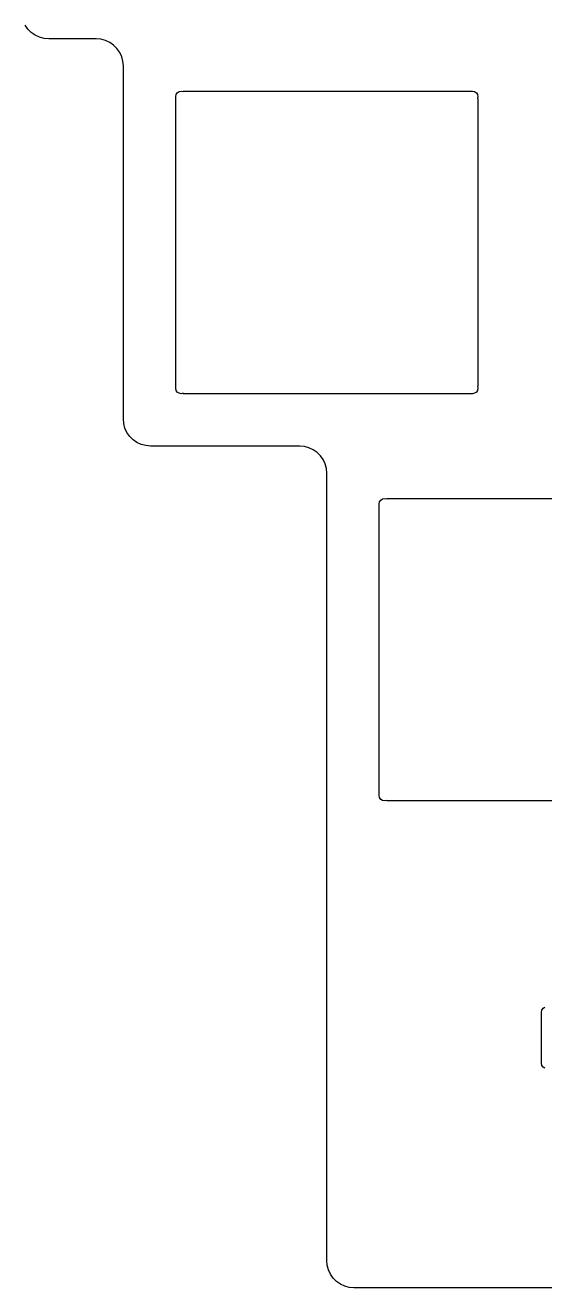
# Model space of a CAD drawing. Extents: x 229 to 416, y -167 to -34.
# Drawn here: x 228.8 to 253.1, y -161.6 to -102.6 of the extents above; entities that cross this region are included whole.
import ezdxf

# ---------------------------------------------------------------- set-up
doc = ezdxf.new("R2010")
doc.units = 0
doc.layers.add('Part__Feature1553', color=7, linetype='CONTINUOUS')

msp = doc.modelspace()

# ---------------------------------------------------------------- linework, layer by layer
at = {"layer": 'Part__Feature1553'}
for p, q in [((228.897, -102.734), (228.77, -102.553)), ((228.897, -102.734, 1.58), (228.77, -102.553, 1.58)), ((228.897, -102.734, 1.58), (228.77, -102.553, 1.58)), ((228.897, -102.734), (228.77, -102.553)), ((229.054, -102.89), (228.897, -102.734)), ((229.054, -102.89, 1.58), (228.897, -102.734, 1.58)), ((228.897, -102.734), (228.897, -102.734, 1.58)), ((229.054, -102.89, 1.58), (228.897, -102.734, 1.58)), ((228.897, -102.734), (228.897, -102.734, 1.58)), ((229.054, -102.89), (228.897, -102.734)), ((229.235, -103.017), (229.054, -102.89)), ((229.235, -103.017, 1.58), (229.054, -102.89, 1.58)), ((229.054, -102.89), (229.054, -102.89, 1.58)), ((229.235, -103.017, 1.58), (229.054, -102.89, 1.58)), ((229.054, -102.89), (229.054, -102.89, 1.58)), ((229.235, -103.017), (229.054, -102.89)), ((229.436, -103.111), (229.235, -103.017)), ((229.436, -103.111, 1.58), (229.235, -103.017, 1.58)), ((229.235, -103.017), (229.235, -103.017, 1.58)), ((229.436, -103.111, 1.58), (229.235, -103.017, 1.58)), ((229.235, -103.017), (229.235, -103.017, 1.58)), ((229.436, -103.111), (229.235, -103.017)), ((229.649, -103.168), (229.436, -103.111)), ((229.649, -103.168, 1.58), (229.436, -103.111, 1.58)), ((229.436, -103.111), (229.436, -103.111, 1.58)), ((229.649, -103.168, 1.58), (229.436, -103.111, 1.58)), ((229.436, -103.111), (229.436, -103.111, 1.58)), ((229.649, -103.168), (229.436, -103.111)), ((229.87, -103.188), (229.649, -103.168)), ((229.87, -103.188, 1.58), (229.649, -103.168, 1.58)), ((229.649, -103.168), (229.649, -103.168, 1.58)), ((229.87, -103.188, 1.58), (229.649, -103.168, 1.58)), ((229.649, -103.168), (229.649, -103.168, 1.58)), ((229.87, -103.188), (229.649, -103.168)), ((232.093, -103.188), (229.87, -103.188)), ((232.093, -103.188, 1.58), (229.87, -103.188, 1.58)), ((229.87, -103.188), (229.87, -103.188, 1.58)), ((232.093, -103.188, 1.58), (229.87, -103.188, 1.58)), ((229.87, -103.188), (229.87, -103.188, 1.58)), ((232.093, -103.188), (229.87, -103.188)), ((232.313, -103.207), (232.093, -103.188)), ((232.313, -103.207, 1.58), (232.093, -103.188, 1.58)), ((232.093, -103.188), (232.093, -103.188, 1.58)), ((232.313, -103.207, 1.58), (232.093, -103.188, 1.58)), ((232.093, -103.188), (232.093, -103.188, 1.58)), ((232.313, -103.207), (232.093, -103.188)), ((232.527, -103.264), (232.313, -103.207)), ((232.527, -103.264, 1.58), (232.313, -103.207, 1.58)), ((232.313, -103.207), (232.313, -103.207, 1.58)), ((232.527, -103.264, 1.58), (232.313, -103.207, 1.58)), ((232.313, -103.207), (232.313, -103.207, 1.58)), ((232.527, -103.264), (232.313, -103.207)), ((232.727, -103.358), (232.527, -103.264)), ((232.727, -103.358, 1.58), (232.527, -103.264, 1.58)), ((232.527, -103.264), (232.527, -103.264, 1.58)), ((232.727, -103.358, 1.58), (232.527, -103.264, 1.58)), ((232.527, -103.264), (232.527, -103.264, 1.58)), ((232.727, -103.358), (232.527, -103.264)), ((232.727, -103.358), (232.727, -103.358, 1.58)), ((232.727, -103.358), (232.727, -103.358, 1.58)), ((232.909, -103.485), (232.728, -103.358)), ((232.909, -103.485, 1.58), (232.728, -103.358, 1.58)), ((232.909, -103.485, 1.58), (232.728, -103.358, 1.58)), ((232.909, -103.485), (232.728, -103.358)), ((233.065, -103.641), (232.909, -103.485)), ((233.065, -103.641, 1.58), (232.909, -103.485, 1.58)), ((232.909, -103.485), (232.909, -103.485, 1.58)), ((233.065, -103.641, 1.58), (232.909, -103.485, 1.58)), ((232.909, -103.485), (232.909, -103.485, 1.58)), ((233.065, -103.641), (232.909, -103.485)), ((233.192, -103.823), (233.065, -103.641)), ((233.192, -103.823, 1.58), (233.065, -103.641, 1.58)), ((233.065, -103.641), (233.065, -103.641, 1.58)), ((233.192, -103.823, 1.58), (233.065, -103.641, 1.58)), ((233.065, -103.641), (233.065, -103.641, 1.58)), ((233.192, -103.823), (233.065, -103.641)), ((233.286, -104.023), (233.192, -103.822)), ((233.286, -104.023, 1.58), (233.192, -103.822, 1.58)), ((233.286, -104.023, 1.58), (233.192, -103.822, 1.58)), ((233.286, -104.023), (233.192, -103.822)), ((233.192, -103.823), (233.192, -103.823, 1.58)), ((233.192, -103.823), (233.192, -103.823, 1.58)), ((233.343, -104.237), (233.286, -104.023)), ((233.343, -104.237, 1.58), (233.286, -104.023, 1.58)), ((233.286, -104.023), (233.286, -104.023, 1.58)), ((233.343, -104.237, 1.58), (233.286, -104.023, 1.58)), ((233.286, -104.023), (233.286, -104.023, 1.58)), ((233.343, -104.237), (233.286, -104.023)), ((233.363, -104.457), (233.343, -104.237)), ((233.363, -104.457, 1.58), (233.343, -104.237, 1.58)), ((233.343, -104.237), (233.343, -104.237, 1.58)), ((233.363, -104.457, 1.58), (233.343, -104.237, 1.58)), ((233.343, -104.237), (233.343, -104.237, 1.58)), ((233.363, -104.457), (233.343, -104.237)), ((233.363, -120.968), (233.363, -104.457)), ((233.363, -120.968, 1.58), (233.363, -104.457, 1.58)), ((233.363, -104.457), (233.363, -104.457, 1.58)), ((233.363, -120.968, 1.58), (233.363, -104.457, 1.58)), ((233.363, -104.457), (233.363, -104.457, 1.58)), ((233.363, -120.968), (233.363, -104.457)), ((235.887, -105.712), (235.969, -105.657)), ((235.887, -105.712, 1.58), (235.969, -105.657, 1.58)), ((235.887, -105.712, 1.58), (235.969, -105.657, 1.58)), ((235.887, -105.712), (235.969, -105.657)), ((235.969, -105.657), (236.066, -105.637)), ((235.969, -105.657, 1.58), (236.066, -105.637, 1.58)), ((235.969, -105.657, 1.58), (236.066, -105.637, 1.58)), ((235.969, -105.657), (236.066, -105.637)), ((235.969, -105.657), (235.969, -105.657, 1.58)), ((235.969, -105.657), (235.969, -105.657, 1.58)), ((236.066, -105.638), (236.164, -105.657)), ((236.066, -105.638, 1.58), (236.164, -105.657, 1.58)), ((236.066, -105.638), (236.066, -105.638, 1.58)), ((236.066, -105.638), (236.066, -105.638, 1.58)), ((236.066, -105.638, 1.58), (236.164, -105.657, 1.58)), ((236.066, -105.638), (236.164, -105.657)), ((236.164, -105.638), (249.611, -105.638)), ((236.164, -105.638, 1.58), (249.611, -105.638, 1.58)), ((236.164, -105.638), (249.611, -105.638)), ((236.164, -105.638, 1.58), (249.611, -105.638, 1.58)), ((236.164, -105.657), (236.164, -105.657, 1.58)), ((236.164, -105.657), (236.164, -105.657, 1.58)), ((249.611, -105.638), (249.708, -105.638)), ((249.611, -105.638, 1.58), (249.708, -105.638, 1.58)), ((249.611, -105.638), (249.708, -105.638)), ((249.611, -105.638, 1.58), (249.708, -105.638, 1.58)), ((249.611, -105.657), (249.611, -105.657, 1.58)), ((249.611, -105.657), (249.611, -105.657, 1.58)), ((249.708, -105.638), (249.806, -105.657)), ((249.708, -105.638, 1.58), (249.806, -105.657, 1.58)), ((249.708, -105.638), (249.708, -105.638, 1.58)), ((249.708, -105.638), (249.708, -105.638, 1.58)), ((249.708, -105.638, 1.58), (249.806, -105.657, 1.58)), ((249.708, -105.638), (249.806, -105.657)), ((249.806, -105.657), (249.888, -105.712)), ((249.806, -105.657, 1.58), (249.888, -105.712, 1.58)), ((249.806, -105.657), (249.806, -105.657, 1.58)), ((249.806, -105.657), (249.806, -105.657, 1.58)), ((249.806, -105.657, 1.58), (249.888, -105.712, 1.58)), ((249.806, -105.657), (249.888, -105.712)), ((235.812, -105.891), (235.832, -105.794)), ((235.812, -105.891, 1.58), (235.832, -105.794, 1.58)), ((235.812, -105.891, 1.58), (235.832, -105.794, 1.58)), ((235.812, -105.891), (235.832, -105.794)), ((235.812, -105.989), (235.812, -105.891)), ((235.812, -105.989, 1.58), (235.812, -105.891, 1.58)), ((235.812, -105.989), (235.812, -105.891)), ((235.812, -105.989, 1.58), (235.812, -105.891, 1.58)), ((235.812, -105.891), (235.812, -105.891, 1.58)), ((235.812, -105.891), (235.812, -105.891, 1.58)), ((235.812, -119.436), (235.812, -105.989)), ((235.812, -119.436, 1.58), (235.812, -105.989, 1.58)), ((235.812, -119.436), (235.812, -105.989)), ((235.812, -119.436, 1.58), (235.812, -105.989, 1.58)), ((235.832, -105.794), (235.887, -105.712)), ((235.832, -105.794, 1.58), (235.887, -105.712, 1.58)), ((235.832, -105.794, 1.58), (235.887, -105.712, 1.58)), ((235.832, -105.794), (235.887, -105.712)), ((235.832, -105.794), (235.832, -105.794, 1.58)), ((235.832, -105.794), (235.832, -105.794, 1.58)), ((235.832, -105.989), (235.832, -105.989, 1.58)), ((235.832, -105.989), (235.832, -105.989, 1.58)), ((235.887, -105.712), (235.887, -105.712, 1.58)), ((235.887, -105.712), (235.887, -105.712, 1.58)), ((249.888, -105.712), (249.943, -105.794)), ((249.888, -105.712, 1.58), (249.943, -105.794, 1.58)), ((249.888, -105.712), (249.888, -105.712, 1.58)), ((249.888, -105.712), (249.888, -105.712, 1.58)), ((249.888, -105.712, 1.58), (249.943, -105.794, 1.58)), ((249.888, -105.712), (249.943, -105.794)), ((249.943, -105.794), (249.963, -105.891)), ((249.943, -105.794, 1.58), (249.963, -105.891, 1.58)), ((249.943, -105.794), (249.943, -105.794, 1.58)), ((249.943, -105.794), (249.943, -105.794, 1.58)), ((249.943, -105.794, 1.58), (249.963, -105.891, 1.58)), ((249.943, -105.794), (249.963, -105.891)), ((249.963, -105.891), (249.943, -105.989)), ((249.963, -105.891, 1.58), (249.943, -105.989, 1.58)), ((249.963, -105.891, 1.58), (249.943, -105.989, 1.58)), ((249.963, -105.891), (249.943, -105.989)), ((249.943, -105.989), (249.943, -105.989, 1.58)), ((249.943, -105.989), (249.943, -105.989, 1.58)), ((249.963, -105.891), (249.963, -105.891, 1.58)), ((249.963, -105.891), (249.963, -105.891, 1.58)), ((249.963, -105.989), (249.963, -119.436)), ((249.963, -105.989, 1.58), (249.963, -119.436, 1.58)), ((249.963, -105.989), (249.963, -119.436)), ((249.963, -105.989, 1.58), (249.963, -119.436, 1.58)), ((235.812, -119.534), (235.812, -119.436)), ((235.812, -119.534, 1.58), (235.812, -119.436, 1.58)), ((235.812, -119.534), (235.812, -119.436)), ((235.812, -119.534, 1.58), (235.812, -119.436, 1.58)), ((235.832, -119.631), (235.812, -119.534)), ((235.832, -119.631, 1.58), (235.812, -119.534, 1.58)), ((235.832, -119.631, 1.58), (235.812, -119.534, 1.58)), ((235.812, -119.534), (235.812, -119.534, 1.58)), ((235.832, -119.631), (235.812, -119.534)), ((235.812, -119.534), (235.812, -119.534, 1.58)), ((235.832, -119.436), (235.832, -119.436, 1.58)), ((235.832, -119.436), (235.832, -119.436, 1.58)), ((235.887, -119.713), (235.832, -119.631)), ((235.887, -119.713, 1.58), (235.832, -119.631, 1.58)), ((235.887, -119.713, 1.58), (235.832, -119.631, 1.58)), ((235.832, -119.631), (235.832, -119.631, 1.58)), ((235.887, -119.713), (235.832, -119.631)), ((235.832, -119.631), (235.832, -119.631, 1.58)), ((235.969, -119.768), (235.887, -119.713)), ((235.969, -119.768, 1.58), (235.887, -119.713, 1.58)), ((235.969, -119.768, 1.58), (235.887, -119.713, 1.58)), ((235.887, -119.713), (235.887, -119.713, 1.58)), ((235.969, -119.768), (235.887, -119.713)), ((235.887, -119.713), (235.887, -119.713, 1.58)), ((236.066, -119.787), (235.969, -119.768)), ((236.066, -119.787, 1.58), (235.969, -119.768, 1.58)), ((236.066, -119.787, 1.58), (235.969, -119.768, 1.58)), ((235.969, -119.768), (235.969, -119.768, 1.58)), ((236.066, -119.787), (235.969, -119.768)), ((235.969, -119.768), (235.969, -119.768, 1.58)), ((236.164, -119.768), (236.066, -119.788)), ((236.164, -119.768, 1.58), (236.066, -119.788, 1.58)), ((236.164, -119.768, 1.58), (236.066, -119.788, 1.58)), ((236.164, -119.768), (236.066, -119.788)), ((236.066, -119.787), (236.066, -119.787, 1.58)), ((236.066, -119.787), (236.066, -119.787, 1.58)), ((236.164, -119.768), (236.164, -119.768, 1.58)), ((236.164, -119.768), (236.164, -119.768, 1.58)), ((249.611, -119.787), (236.164, -119.787)), ((249.607, -119.787, 1.58), (236.164, -119.787, 1.58)), ((249.611, -119.787), (236.164, -119.787)), ((249.607, -119.787, 1.58), (236.164, -119.787, 1.58)), ((249.708, -119.787, 1.58), (249.607, -119.787, 1.58)), ((249.708, -119.787, 1.58), (249.607, -119.787, 1.58)), ((249.611, -119.768), (249.611, -119.768, 1.58)), ((249.611, -119.768), (249.611, -119.768, 1.58)), ((249.708, -119.787), (249.611, -119.787)), ((249.708, -119.787), (249.611, -119.787)), ((249.806, -119.768), (249.708, -119.788)), ((249.806, -119.768, 1.58), (249.708, -119.788, 1.58)), ((249.806, -119.768, 1.58), (249.708, -119.788, 1.58)), ((249.806, -119.768), (249.708, -119.788)), ((249.708, -119.787), (249.708, -119.787, 1.58)), ((249.708, -119.787), (249.708, -119.787, 1.58)), ((249.888, -119.713), (249.806, -119.768)), ((249.888, -119.713, 1.58), (249.806, -119.768, 1.58)), ((249.888, -119.713, 1.58), (249.806, -119.768, 1.58)), ((249.888, -119.713), (249.806, -119.768)), ((249.806, -119.768), (249.806, -119.768, 1.58)), ((249.806, -119.768), (249.806, -119.768, 1.58)), ((249.943, -119.631), (249.888, -119.713)), ((249.943, -119.631, 1.58), (249.888, -119.713, 1.58)), ((249.943, -119.631, 1.58), (249.888, -119.713, 1.58)), ((249.943, -119.631), (249.888, -119.713)), ((249.888, -119.713), (249.888, -119.713, 1.58)), ((249.888, -119.713), (249.888, -119.713, 1.58)), ((249.943, -119.436), (249.963, -119.534)), ((249.943, -119.436, 1.58), (249.963, -119.534, 1.58)), ((249.943, -119.436), (249.943, -119.436, 1.58)), ((249.943, -119.436), (249.943, -119.436, 1.58)), ((249.943, -119.436, 1.58), (249.963, -119.534, 1.58)), ((249.943, -119.436), (249.963, -119.534)), ((249.963, -119.534), (249.943, -119.631)), ((249.963, -119.534, 1.58), (249.943, -119.631, 1.58)), ((249.963, -119.534, 1.58), (249.943, -119.631, 1.58)), ((249.963, -119.534), (249.943, -119.631)), ((249.943, -119.631), (249.943, -119.631, 1.58)), ((249.943, -119.631), (249.943, -119.631, 1.58)), ((249.963, -119.534), (249.963, -119.534, 1.58)), ((249.963, -119.534), (249.963, -119.534, 1.58)), ((233.382, -121.188), (233.363, -120.968)), ((233.382, -121.188, 1.58), (233.363, -120.968, 1.58)), ((233.363, -120.968), (233.363, -120.968, 1.58)), ((233.382, -121.188, 1.58), (233.363, -120.968, 1.58)), ((233.363, -120.968), (233.363, -120.968, 1.58)), ((233.382, -121.188), (233.363, -120.968)), ((233.439, -121.402), (233.382, -121.188)), ((233.439, -121.402, 1.58), (233.382, -121.188, 1.58)), ((233.382, -121.188), (233.382, -121.188, 1.58)), ((233.439, -121.402, 1.58), (233.382, -121.188, 1.58)), ((233.382, -121.188), (233.382, -121.188, 1.58)), ((233.439, -121.402), (233.382, -121.188)), ((233.533, -121.603), (233.439, -121.402)), ((233.533, -121.603, 1.58), (233.439, -121.402, 1.58)), ((233.439, -121.402), (233.439, -121.402, 1.58)), ((233.533, -121.603, 1.58), (233.439, -121.402, 1.58)), ((233.439, -121.402), (233.439, -121.402, 1.58)), ((233.533, -121.603), (233.439, -121.402)), ((233.66, -121.784), (233.533, -121.603)), ((233.66, -121.784, 1.58), (233.533, -121.603, 1.58)), ((233.533, -121.603), (233.533, -121.603, 1.58)), ((233.66, -121.784, 1.58), (233.533, -121.603, 1.58)), ((233.533, -121.603), (233.533, -121.603, 1.58)), ((233.66, -121.784), (233.533, -121.603)), ((233.816, -121.94), (233.66, -121.784)), ((233.816, -121.94, 1.58), (233.66, -121.784, 1.58)), ((233.66, -121.784), (233.66, -121.784, 1.58)), ((233.816, -121.94, 1.58), (233.66, -121.784, 1.58)), ((233.66, -121.784), (233.66, -121.784, 1.58)), ((233.816, -121.94), (233.66, -121.784)), ((233.998, -122.067), (233.816, -121.94)), ((233.998, -122.067, 1.58), (233.816, -121.94, 1.58)), ((233.816, -121.94), (233.816, -121.94, 1.58)), ((233.998, -122.067, 1.58), (233.816, -121.94, 1.58)), ((233.816, -121.94), (233.816, -121.94, 1.58)), ((233.998, -122.067), (233.816, -121.94)), ((234.198, -122.161), (233.997, -122.067)), ((234.198, -122.161, 1.58), (233.997, -122.067, 1.58)), ((234.198, -122.161, 1.58), (233.997, -122.067, 1.58)), ((234.198, -122.161), (233.997, -122.067)), ((233.998, -122.067), (233.998, -122.067, 1.58)), ((233.998, -122.067), (233.998, -122.067, 1.58)), ((234.412, -122.218), (234.198, -122.161)), ((234.412, -122.218, 1.58), (234.198, -122.161, 1.58)), ((234.198, -122.161), (234.198, -122.161, 1.58)), ((234.412, -122.218, 1.58), (234.198, -122.161, 1.58)), ((234.198, -122.161), (234.198, -122.161, 1.58)), ((234.412, -122.218), (234.198, -122.161)), ((234.632, -122.237), (234.412, -122.218)), ((234.632, -122.237, 1.58), (234.412, -122.218, 1.58)), ((234.412, -122.218), (234.412, -122.218, 1.58)), ((234.632, -122.237, 1.58), (234.412, -122.218, 1.58)), ((234.412, -122.218), (234.412, -122.218, 1.58)), ((234.632, -122.237), (234.412, -122.218)), ((241.618, -122.237), (234.632, -122.237)), ((241.618, -122.237, 1.58), (234.632, -122.237, 1.58)), ((234.632, -122.237), (234.632, -122.237, 1.58)), ((241.618, -122.237, 1.58), (234.632, -122.237, 1.58)), ((234.632, -122.237), (234.632, -122.237, 1.58)), ((241.618, -122.237), (234.632, -122.237)), ((241.838, -122.257), (241.618, -122.237)), ((241.838, -122.257, 1.58), (241.618, -122.237, 1.58)), ((241.618, -122.237), (241.618, -122.237, 1.58)), ((241.838, -122.257, 1.58), (241.618, -122.237, 1.58)), ((241.618, -122.237), (241.618, -122.237, 1.58)), ((241.838, -122.257), (241.618, -122.237)), ((242.052, -122.314), (241.838, -122.257)), ((242.052, -122.314, 1.58), (241.838, -122.257, 1.58)), ((241.838, -122.257), (241.838, -122.257, 1.58)), ((242.052, -122.314, 1.58), (241.838, -122.257, 1.58)), ((241.838, -122.257), (241.838, -122.257, 1.58)), ((242.052, -122.314), (241.838, -122.257)), ((242.252, -122.408), (242.052, -122.314)), ((242.252, -122.408, 1.58), (242.052, -122.314, 1.58)), ((242.052, -122.314), (242.052, -122.314, 1.58)), ((242.252, -122.408, 1.58), (242.052, -122.314, 1.58)), ((242.052, -122.314), (242.052, -122.314, 1.58)), ((242.252, -122.408), (242.052, -122.314)), ((242.252, -122.408), (242.252, -122.408, 1.58)), ((242.252, -122.408), (242.252, -122.408, 1.58)), ((242.434, -122.535), (242.253, -122.408)), ((242.434, -122.535, 1.58), (242.253, -122.408, 1.58)), ((242.434, -122.535, 1.58), (242.253, -122.408, 1.58)), ((242.434, -122.535), (242.253, -122.408)), ((242.59, -122.691), (242.434, -122.535)), ((242.59, -122.691, 1.58), (242.434, -122.535, 1.58)), ((242.434, -122.535), (242.434, -122.535, 1.58)), ((242.59, -122.691, 1.58), (242.434, -122.535, 1.58)), ((242.434, -122.535), (242.434, -122.535, 1.58)), ((242.59, -122.691), (242.434, -122.535)), ((242.717, -122.873), (242.59, -122.691)), ((242.717, -122.873, 1.58), (242.59, -122.691, 1.58)), ((242.59, -122.691), (242.59, -122.691, 1.58)), ((242.717, -122.873, 1.58), (242.59, -122.691, 1.58)), ((242.59, -122.691), (242.59, -122.691, 1.58)), ((242.717, -122.873), (242.59, -122.691)), ((242.811, -123.073), (242.717, -122.872)), ((242.811, -123.073, 1.58), (242.717, -122.872, 1.58)), ((242.811, -123.073, 1.58), (242.717, -122.872, 1.58)), ((242.811, -123.073), (242.717, -122.872)), ((242.717, -122.873), (242.717, -122.873, 1.58)), ((242.717, -122.873), (242.717, -122.873, 1.58)), ((242.868, -123.287), (242.811, -123.073)), ((242.868, -123.287, 1.58), (242.811, -123.073, 1.58)), ((242.811, -123.073), (242.811, -123.073, 1.58)), ((242.868, -123.287, 1.58), (242.811, -123.073, 1.58)), ((242.811, -123.073), (242.811, -123.073, 1.58)), ((242.868, -123.287), (242.811, -123.073)), ((242.887, -123.507), (242.868, -123.287)), ((242.887, -123.507, 1.58), (242.868, -123.287, 1.58)), ((242.868, -123.287), (242.868, -123.287, 1.58)), ((242.887, -123.507, 1.58), (242.868, -123.287, 1.58)), ((242.868, -123.287), (242.868, -123.287, 1.58)), ((242.887, -123.507), (242.868, -123.287)), ((242.887, -160.338), (242.887, -123.507)), ((242.887, -160.338, 1.58), (242.887, -123.507, 1.58)), ((242.887, -123.507), (242.887, -123.507, 1.58)), ((242.887, -160.338, 1.58), (242.887, -123.507, 1.58)), ((242.887, -123.507), (242.887, -123.507, 1.58)), ((242.887, -160.338), (242.887, -123.507)), ((245.338, -124.942), (245.357, -124.844)), ((245.338, -124.942, 1.58), (245.357, -124.844, 1.58)), ((245.338, -124.942, 1.58), (245.357, -124.844, 1.58)), ((245.338, -124.942), (245.357, -124.844)), ((245.338, -125.039), (245.338, -124.942)), ((245.338, -125.039, 1.58), (245.338, -124.942, 1.58)), ((245.338, -125.039), (245.338, -124.942)), ((245.338, -125.039, 1.58), (245.338, -124.942, 1.58)), ((245.338, -124.942), (245.338, -124.942, 1.58)), ((245.338, -124.942), (245.338, -124.942, 1.58)), ((245.338, -138.486), (245.338, -125.039)), ((245.338, -138.486, 1.58), (245.338, -125.039, 1.58)), ((245.338, -138.486), (245.338, -125.039)), ((245.338, -138.486, 1.58), (245.338, -125.039, 1.58)), ((245.357, -124.844), (245.412, -124.762)), ((245.357, -124.844, 1.58), (245.412, -124.762, 1.58)), ((245.357, -124.844, 1.58), (245.412, -124.762, 1.58)), ((245.357, -124.844), (245.412, -124.762)), ((245.357, -124.844), (245.357, -124.844, 1.58)), ((245.357, -124.844), (245.357, -124.844, 1.58)), ((245.357, -125.039), (245.357, -125.039, 1.58)), ((245.357, -125.039), (245.357, -125.039, 1.58)), ((245.412, -124.762), (245.494, -124.707)), ((245.412, -124.762, 1.58), (245.494, -124.707, 1.58)), ((245.412, -124.762, 1.58), (245.494, -124.707, 1.58)), ((245.412, -124.762), (245.494, -124.707)), ((245.412, -124.762), (245.412, -124.762, 1.58)), ((245.412, -124.762), (245.412, -124.762, 1.58)), ((245.494, -124.707), (245.591, -124.687)), ((245.494, -124.707, 1.58), (245.591, -124.687, 1.58)), ((245.494, -124.707, 1.58), (245.591, -124.687, 1.58)), ((245.494, -124.707), (245.591, -124.687)), ((245.494, -124.707), (245.494, -124.707, 1.58)), ((245.494, -124.707), (245.494, -124.707, 1.58)), ((245.591, -124.688), (245.689, -124.707)), ((245.591, -124.688, 1.58), (245.689, -124.707, 1.58)), ((245.591, -124.688), (245.591, -124.688, 1.58)), ((245.591, -124.688), (245.591, -124.688, 1.58)), ((245.591, -124.688, 1.58), (245.689, -124.707, 1.58)), ((245.591, -124.688), (245.689, -124.707)), ((245.689, -124.688), (259.136, -124.688)), ((245.689, -124.688, 1.58), (259.136, -124.688, 1.58)), ((245.689, -124.688), (259.136, -124.688)), ((245.689, -124.688, 1.58), (259.136, -124.688, 1.58)), ((245.689, -124.707), (245.689, -124.707, 1.58)), ((245.689, -124.707), (245.689, -124.707, 1.58)), ((245.357, -138.681), (245.337, -138.583)), ((245.357, -138.681, 1.58), (245.337, -138.583, 1.58)), ((245.357, -138.681, 1.58), (245.337, -138.583, 1.58)), ((245.357, -138.681), (245.337, -138.583)), ((245.338, -138.583), (245.338, -138.486)), ((245.338, -138.583, 1.58), (245.338, -138.486, 1.58)), ((245.338, -138.583), (245.338, -138.486)), ((245.338, -138.583, 1.58), (245.338, -138.486, 1.58)), ((245.338, -138.583), (245.338, -138.583, 1.58)), ((245.338, -138.583), (245.338, -138.583, 1.58)), ((245.357, -138.486), (245.357, -138.486, 1.58)), ((245.357, -138.486), (245.357, -138.486, 1.58)), ((245.412, -138.763), (245.357, -138.681)), ((245.412, -138.763, 1.58), (245.357, -138.681, 1.58)), ((245.412, -138.763, 1.58), (245.357, -138.681, 1.58)), ((245.357, -138.681), (245.357, -138.681, 1.58)), ((245.412, -138.763), (245.357, -138.681)), ((245.357, -138.681), (245.357, -138.681, 1.58)), ((245.494, -138.818), (245.412, -138.763)), ((245.494, -138.818, 1.58), (245.412, -138.763, 1.58)), ((245.494, -138.818, 1.58), (245.412, -138.763, 1.58)), ((245.412, -138.763), (245.412, -138.763, 1.58)), ((245.494, -138.818), (245.412, -138.763)), ((245.412, -138.763), (245.412, -138.763, 1.58)), ((245.591, -138.838), (245.494, -138.818)), ((245.591, -138.838, 1.58), (245.494, -138.818, 1.58)), ((245.591, -138.838, 1.58), (245.494, -138.818, 1.58)), ((245.494, -138.818), (245.494, -138.818, 1.58)), ((245.591, -138.838), (245.494, -138.818)), ((245.494, -138.818), (245.494, -138.818, 1.58)), ((245.689, -138.818), (245.591, -138.838)), ((245.689, -138.818, 1.58), (245.591, -138.838, 1.58)), ((245.689, -138.818, 1.58), (245.591, -138.838, 1.58)), ((245.689, -138.818), (245.591, -138.838)), ((245.591, -138.838), (245.591, -138.838, 1.58)), ((245.591, -138.838), (245.591, -138.838, 1.58)), ((245.689, -138.818), (245.689, -138.818, 1.58)), ((245.689, -138.818), (245.689, -138.818, 1.58)), ((259.136, -138.838), (245.689, -138.838)), ((259.136, -138.838, 1.58), (245.689, -138.838, 1.58)), ((259.136, -138.838), (245.689, -138.838)), ((259.136, -138.838, 1.58), (245.689, -138.838, 1.58)), ((252.931, -148.716), (252.95, -148.619)), ((252.931, -148.716, 1.58), (252.95, -148.619, 1.58)), ((252.931, -148.716, 1.58), (252.95, -148.619, 1.58)), ((252.931, -148.716), (252.95, -148.619)), ((252.931, -151.108), (252.931, -148.716)), ((252.931, -151.108, 1.58), (252.931, -148.716, 1.58)), ((252.931, -151.108, 1.58), (252.931, -148.716, 1.58)), ((252.931, -148.716), (252.931, -148.716, 1.58)), ((252.931, -151.108), (252.931, -148.716)), ((252.931, -148.716), (252.931, -148.716, 1.58)), ((252.95, -148.619), (252.95, -148.619, 1.58)), ((252.95, -148.619), (252.95, -148.619, 1.58)), ((252.951, -148.618), (253.006, -148.536)), ((252.951, -148.618, 1.58), (253.006, -148.536, 1.58)), ((252.951, -148.618, 1.58), (253.006, -148.536, 1.58)), ((252.951, -148.618), (253.006, -148.536)), ((253.005, -148.536), (253.005, -148.536, 1.58)), ((253.005, -148.536), (253.005, -148.536, 1.58)), ((253.006, -148.536), (253.088, -148.481)), ((253.006, -148.536, 1.58), (253.088, -148.481, 1.58)), ((253.006, -148.536, 1.58), (253.088, -148.481, 1.58)), ((253.006, -148.536), (253.088, -148.481)), ((253.088, -148.481), (253.088, -148.481, 1.58)), ((253.088, -148.481), (253.088, -148.481, 1.58)), ((252.95, -151.205), (252.931, -151.108)), ((252.95, -151.205, 1.58), (252.931, -151.108, 1.58)), ((252.95, -151.205, 1.58), (252.931, -151.108, 1.58)), ((252.931, -151.108), (252.931, -151.108, 1.58)), ((252.95, -151.205), (252.931, -151.108)), ((252.931, -151.108), (252.931, -151.108, 1.58)), ((252.95, -151.205), (252.95, -151.205, 1.58)), ((252.95, -151.205), (252.95, -151.205, 1.58)), ((253.006, -151.288), (252.951, -151.206)), ((253.006, -151.288, 1.58), (252.951, -151.206, 1.58)), ((253.006, -151.288, 1.58), (252.951, -151.206, 1.58)), ((253.006, -151.288), (252.951, -151.206)), ((253.005, -151.288), (253.005, -151.288, 1.58)), ((253.005, -151.288), (253.005, -151.288, 1.58)), ((253.088, -151.343), (253.006, -151.288)), ((253.088, -151.343, 1.58), (253.006, -151.288, 1.58)), ((253.088, -151.343, 1.58), (253.006, -151.288, 1.58)), ((253.088, -151.343), (253.006, -151.288)), ((253.088, -151.343), (253.088, -151.343, 1.58)), ((253.088, -151.343), (253.088, -151.343, 1.58)), ((242.907, -160.558), (242.887, -160.338)), ((242.907, -160.558, 1.58), (242.887, -160.338, 1.58)), ((242.887, -160.338), (242.887, -160.338, 1.58)), ((242.907, -160.558, 1.58), (242.887, -160.338, 1.58)), ((242.887, -160.338), (242.887, -160.338, 1.58)), ((242.907, -160.558), (242.887, -160.338)), ((242.964, -160.772), (242.907, -160.558)), ((242.964, -160.772, 1.58), (242.907, -160.558, 1.58)), ((242.907, -160.558), (242.907, -160.558, 1.58)), ((242.964, -160.772, 1.58), (242.907, -160.558, 1.58)), ((242.907, -160.558), (242.907, -160.558, 1.58)), ((242.964, -160.772), (242.907, -160.558)), ((243.058, -160.972), (242.964, -160.772)), ((243.058, -160.972, 1.58), (242.964, -160.772, 1.58)), ((242.964, -160.772), (242.964, -160.772, 1.58)), ((243.058, -160.972, 1.58), (242.964, -160.772, 1.58)), ((242.964, -160.772), (242.964, -160.772, 1.58)), ((243.058, -160.972), (242.964, -160.772)), ((243.185, -161.154), (243.058, -160.972)), ((243.185, -161.154, 1.58), (243.058, -160.972, 1.58)), ((243.058, -160.972), (243.058, -160.972, 1.58)), ((243.185, -161.154, 1.58), (243.058, -160.972, 1.58)), ((243.058, -160.972), (243.058, -160.972, 1.58)), ((243.185, -161.154), (243.058, -160.972)), ((243.341, -161.31), (243.185, -161.154)), ((243.341, -161.31, 1.58), (243.185, -161.154, 1.58)), ((243.185, -161.154), (243.185, -161.154, 1.58)), ((243.341, -161.31, 1.58), (243.185, -161.154, 1.58)), ((243.185, -161.154), (243.185, -161.154, 1.58)), ((243.341, -161.31), (243.185, -161.154)), ((243.523, -161.437), (243.341, -161.31)), ((243.523, -161.437, 1.58), (243.341, -161.31, 1.58)), ((243.341, -161.31), (243.341, -161.31, 1.58)), ((243.523, -161.437, 1.58), (243.341, -161.31, 1.58)), ((243.341, -161.31), (243.341, -161.31, 1.58)), ((243.523, -161.437), (243.341, -161.31)), ((243.723, -161.531), (243.522, -161.437)), ((243.723, -161.531, 1.58), (243.522, -161.437, 1.58)), ((243.723, -161.531, 1.58), (243.522, -161.437, 1.58)), ((243.723, -161.531), (243.522, -161.437)), ((243.523, -161.437), (243.523, -161.437, 1.58)), ((243.523, -161.437), (243.523, -161.437, 1.58)), ((243.937, -161.588), (243.723, -161.531)), ((243.937, -161.588, 1.58), (243.723, -161.531, 1.58)), ((243.723, -161.531), (243.723, -161.531, 1.58)), ((243.937, -161.588, 1.58), (243.723, -161.531, 1.58)), ((243.723, -161.531), (243.723, -161.531, 1.58)), ((243.937, -161.588), (243.723, -161.531)), ((244.157, -161.607), (243.937, -161.588)), ((244.157, -161.607, 1.58), (243.937, -161.588, 1.58)), ((243.937, -161.588), (243.937, -161.588, 1.58)), ((244.157, -161.607, 1.58), (243.937, -161.588, 1.58)), ((243.937, -161.588), (243.937, -161.588, 1.58)), ((244.157, -161.607), (243.937, -161.588)), ((292.865, -161.607), (244.157, -161.607)), ((292.865, -161.607, 1.58), (244.157, -161.607, 1.58)), ((244.157, -161.607), (244.157, -161.607, 1.58)), ((292.865, -161.607, 1.58), (244.157, -161.607, 1.58)), ((244.157, -161.607), (244.157, -161.607, 1.58)), ((292.865, -161.607), (244.157, -161.607))]:
    msp.add_line(p, q, dxfattribs=at)

doc.saveas('drawing.dxf')
